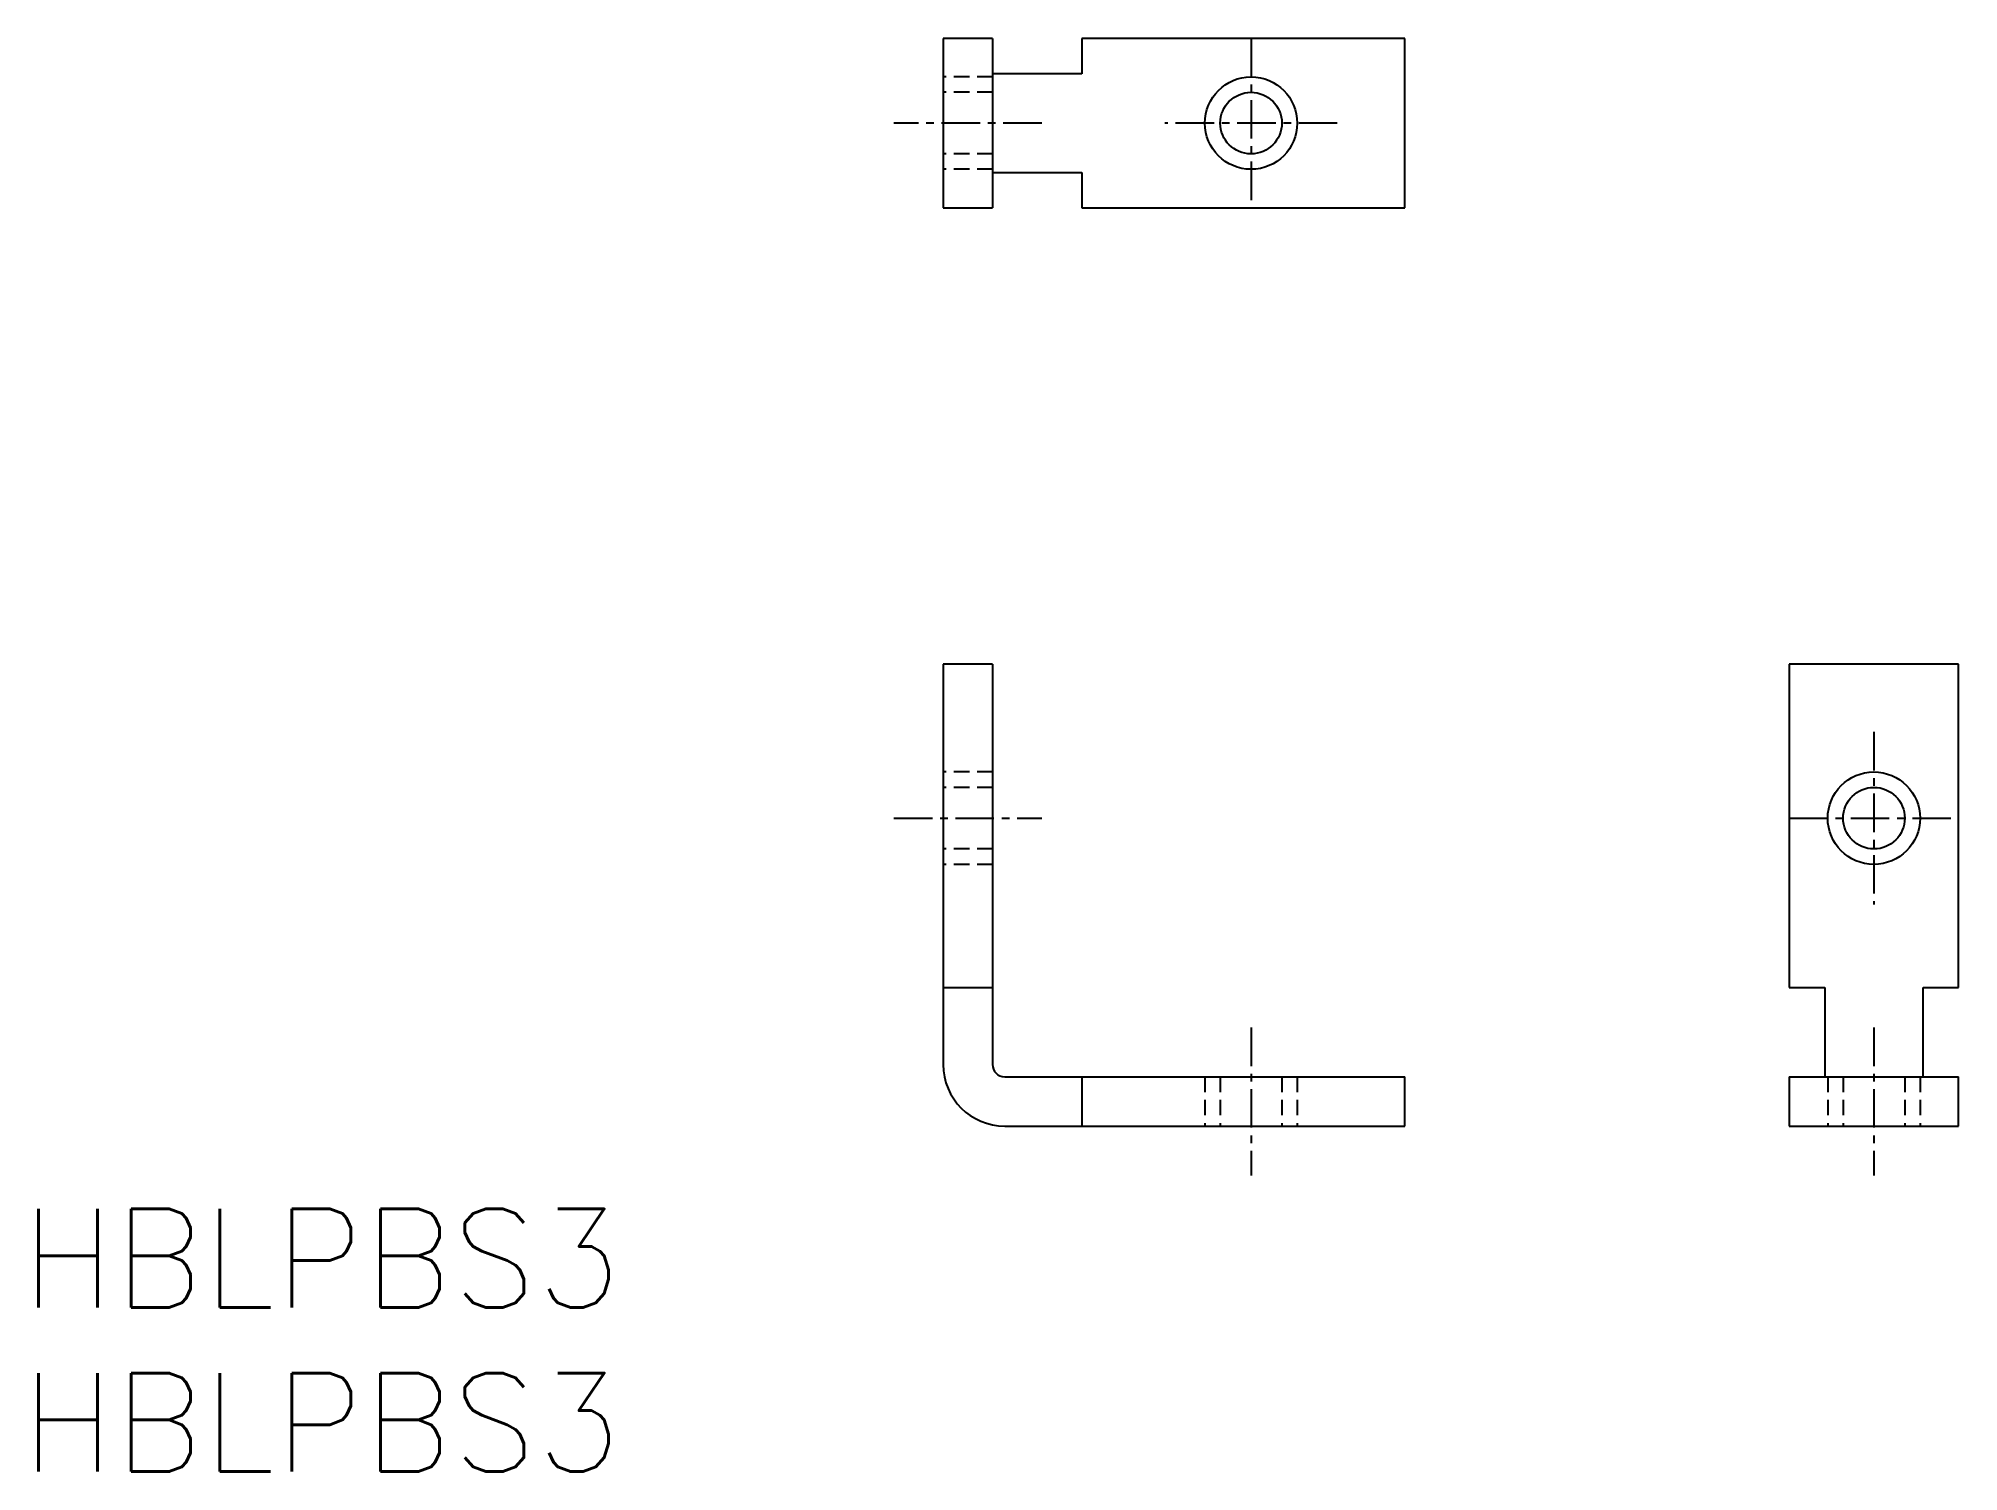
# Model space of a CAD drawing. Extents: x -59.6 to 2.8, y -21.2 to 25.3.
import ezdxf

# ---------------------------------------------------------------- set-up
doc = ezdxf.new("R2010")
doc.units = 0
doc.linetypes.add('CENTER', pattern=[2, 1.25, -0.25, 0.25, -0.25])
doc.linetypes.add('DASHED', pattern=[0.75, 0.5, -0.25])
doc.layers.get('0').update_dxf_attribs({"linetype": 'CONTINUOUS'})
doc.layers.add('CENTER', color=1, linetype='CENTER')
doc.styles.get("Standard").update_dxf_attribs({"font": 'txt.shx', "bigfont": 'bigfont.shx'})

msp = doc.modelspace()

# ---------------------------------------------------------------- linework, layer by layer
at = {"color": 7, "linetype": 'CONTINUOUS'}
for p, q in [((-30.232, 25.322), (-30.232, 19.822)), ((-28.632, 25.322), (-30.232, 25.322)), ((-28.632, 25.322), (-28.632, 19.822)), ((-25.732, 25.322), (-25.732, 24.172)), ((-15.232, 25.322), (-25.732, 25.322)), ((-15.232, 19.822), (-15.232, 25.322)), ((-25.732, 24.172), (-28.632, 24.172)), ((-28.632, 20.972), (-25.732, 20.972)), ((-25.732, 20.972), (-25.732, 19.822)), ((-30.232, 19.822), (-28.632, 19.822)), ((-25.732, 19.822), (-15.232, 19.822)), ((-28.632, 5), (-30.232, 5)), ((-30.232, 5), (-30.232, -8)), ((-28.632, 5), (-28.632, -8)), ((2.75, 5), (-2.75, 5)), ((-2.75, 5), (-2.75, -5.5)), ((2.75, -5.5), (2.75, 5)), ((-30.232, -5.5), (-28.632, -5.5)), ((-2.75, -5.5), (-1.6, -5.5)), ((-1.6, -5.5), (-1.6, -8.4)), ((1.6, -8.4), (1.6, -5.5)), ((1.6, -5.5), (2.75, -5.5)), ((-28.232, -8.4), (-15.232, -8.4)), ((-25.732, -8.4), (-25.732, -10)), ((-15.232, -10), (-15.232, -8.4)), ((-2.75, -8.4), (2.75, -8.4)), ((-2.75, -8.4), (-2.75, -10)), ((2.75, -10), (2.75, -8.4)), ((-28.232, -10), (-15.232, -10)), ((-2.75, -10), (2.75, -10))]:
    msp.add_line(p, q, dxfattribs=at)
at = {"color": 3, "linetype": 'DASHED'}
for p, q in [((-28.632, 24.072), (-30.232, 24.072)), ((-28.632, 23.572), (-30.232, 23.572)), ((-28.632, 21.572), (-30.232, 21.572)), ((-28.632, 21.072), (-30.232, 21.072)), ((-28.632, 1.5), (-30.232, 1.5)), ((-28.632, 1), (-30.232, 1)), ((-28.632, -1), (-30.232, -1)), ((-28.632, -1.5), (-30.232, -1.5)), ((-21.732, -8.4), (-21.732, -10)), ((-21.232, -8.4), (-21.232, -10)), ((-19.232, -8.4), (-19.232, -10)), ((-18.732, -8.4), (-18.732, -10)), ((-1.5, -8.4), (-1.5, -10)), ((-1, -8.4), (-1, -10)), ((1, -8.4), (1, -10)), ((1.5, -8.4), (1.5, -10))]:
    msp.add_line(p, q, dxfattribs=at)
at = {"color": 7, "linetype": 'CONTINUOUS'}
for centre in [(-20.232, 22.572), (0, 0)]:
    msp.add_circle(centre, 1.5, dxfattribs=at)
at = {"color": 3, "linetype": 'CONTINUOUS'}
for centre in [(-20.232, 22.572), (0, 0)]:
    msp.add_circle(centre, 1, dxfattribs=at)
at = {"color": 7, "linetype": 'CONTINUOUS'}
for radius in [2, 0.4]:
    msp.add_arc((-28.232, -8), radius, 180, 270, dxfattribs=at)
at = {"layer": 'CENTER', "color": 1, "linetype": 'CENTER'}
for p, q in [((-20.232, 25.322), (-20.232, 19.822)), ((-27.032, 22.572), (-31.832, 22.572)), ((-17.432, 22.572), (-23.032, 22.572)), ((0, 2.8), (0, -2.8)), ((-31.832, 0), (-27.032, 0)), ((-2.75, 0), (2.75, 0)), ((-20.232, -6.8), (-20.232, -11.6)), ((0, -6.8), (0, -11.6))]:
    msp.add_line(p, q, dxfattribs=at)

# ---------------------------------------------------------------- texts
at = {"color": 7, "linetype": 'CONTINUOUS'}
for p in [(-60.169, -15.889), (-60.169, -21.22)]:
    msp.add_text('HBLPBS3', height=3.2, dxfattribs=at).set_placement(p)

doc.saveas('drawing.dxf')
